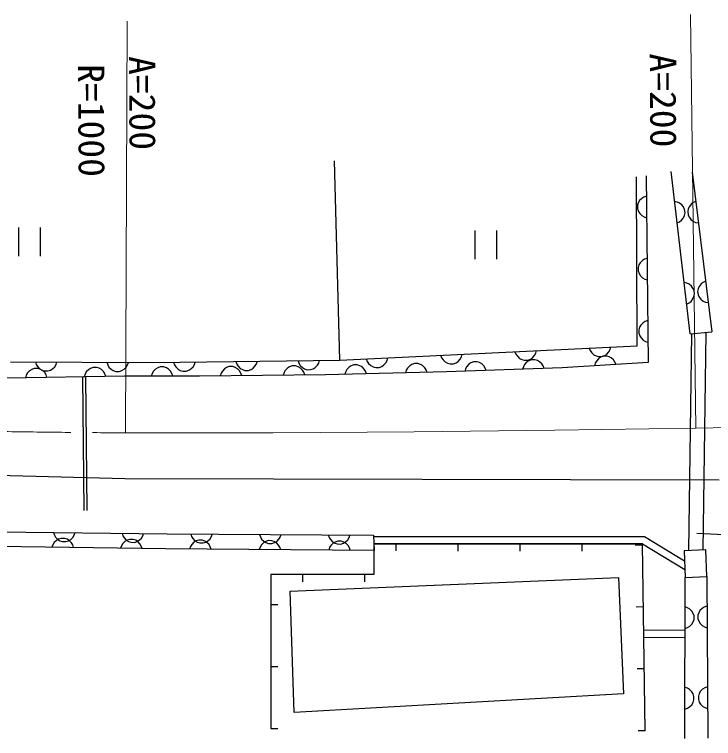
# Model space of a CAD drawing. Units: millimetres, scale not verified. Extents: x 40000 to 680000, y 20000 to 380000.
# Drawn here: x 88328 to 136958, y 273261 to 323653 of the extents above; entities that cross this region are included whole.
import ezdxf
from ezdxf.enums import TextEntityAlignment as Align

# ---------------------------------------------------------------- set-up
doc = ezdxf.new("R2010")
doc.units = ezdxf.units.MM
doc.header["$LTSCALE"] = 1000
doc.linetypes.add('CHAIN', pattern=[18.5, 12, -1.5, 3.5, -1.5])
for name, color, linetype, lineweight in [('M-BGD', 7, 'Continuous', 25), ('M-BMK', 2, 'CHAIN', 13), ('M-STR-HTXT', 7, 'Continuous', 13), ('M-STR-STRC', 7, 'Continuous', 25)]:
    doc.layers.add(name, color=color, linetype=linetype, lineweight=lineweight)
doc.styles.add('ＭＳ ゴシック', font='')
doc.styles.get('ＭＳ ゴシック').set_extended_font_data('MS Gothic')

msp = doc.modelspace()

# ---------------------------------------------------------------- linework, layer by layer
at = {"layer": 'M-BGD'}
for p, q in [((110964, 299590), (110592, 313471)), ((135325, 301422), (134008, 312716)), ((135466, 312669), (136831, 301564)), ((131652, 300601), (131599, 312354)), ((132275, 312424), (132416, 299431)), ((132111, 310946), (131962, 310855)), ((132290, 311008), (132111, 310946)), ((131725, 310552), (131667, 310372)), ((131813, 310703), (131725, 310552)), ((131962, 310855), (131813, 310703)), ((134436, 310599), (134250, 310638)), ((134595, 310527), (134436, 310599)), ((134762, 310395), (134595, 310527)), ((135407, 310448), (135276, 310281)), ((135545, 310556), (135407, 310448)), ((135716, 310637), (135545, 310556)), ((131667, 310372), (131670, 310132)), ((131670, 310132), (131732, 309952)), ((131732, 309952), (131823, 309803)), ((134868, 310257), (134762, 310395)), ((134949, 310085), (134868, 310257)), ((134977, 309847), (134949, 310085)), ((135205, 310121), (135168, 309935)), ((135168, 309935), (135197, 309697)), ((135276, 310281), (135205, 310121)), ((131823, 309803), (131975, 309655)), ((131975, 309655), (132126, 309566)), ((132126, 309566), (132306, 309508)), ((134734, 309335), (134866, 309501)), ((134866, 309501), (134938, 309661)), ((134938, 309661), (134977, 309847)), ((135197, 309697), (135278, 309525)), ((135278, 309525), (135386, 309388)), ((134424, 309148), (134596, 309228)), ((134596, 309228), (134734, 309335)), ((135386, 309388), (135553, 309257)), ((135553, 309257), (135713, 309186)), ((135713, 309186), (135899, 309148)), ((88613, 308833), (88613, 306833)), ((90133, 306833), (90133, 308833)), ((120362, 308621), (120362, 306621)), ((121882, 306621), (121882, 308621)), ((132009, 306524), (131860, 306372)), ((132158, 306615), (132009, 306524)), ((132337, 306677), (132158, 306615)), ((131772, 306221), (131714, 306041)), ((131714, 306041), (131717, 305801)), ((131860, 306372), (131772, 306221)), ((131717, 305801), (131779, 305621)), ((131779, 305621), (131870, 305472)), ((131870, 305472), (132022, 305324)), ((132022, 305324), (132173, 305235)), ((132173, 305235), (132353, 305177)), ((135095, 304952), (134909, 304991)), ((135254, 304880), (135095, 304952)), ((135420, 304749), (135254, 304880)), ((136089, 304895), (135959, 304728)), ((136227, 305003), (136089, 304895)), ((136398, 305084), (136227, 305003)), ((135527, 304610), (135420, 304749)), ((135608, 304438), (135527, 304610)), ((135635, 304200), (135608, 304438)), ((135887, 304568), (135850, 304382)), ((135850, 304382), (135879, 304144)), ((135959, 304728), (135887, 304568)), ((135525, 303855), (135597, 304014)), ((135597, 304014), (135635, 304200)), ((135879, 304144), (135961, 303973)), ((135961, 303973), (136068, 303835)), ((135083, 303501), (135254, 303581)), ((135254, 303581), (135393, 303688)), ((135393, 303688), (135525, 303855)), ((136068, 303835), (136235, 303704)), ((136235, 303704), (136395, 303633)), ((136395, 303633), (136581, 303596)), ((131819, 301890), (131761, 301709)), ((131908, 302041), (131819, 301890)), ((132056, 302193), (131908, 302041)), ((132205, 302284), (132056, 302193)), ((132384, 302346), (132205, 302284)), ((131761, 301709), (131764, 301470)), ((131764, 301470), (131826, 301290)), ((135433, 301433), (135218, 286343)), ((135325, 301422), (136831, 301564)), ((136434, 301526), (136219, 286377)), ((131826, 301290), (131917, 301141)), ((131917, 301141), (132069, 300993)), ((132069, 300993), (132220, 300904)), ((132220, 300904), (132401, 300846)), ((110964, 299590), (131652, 300601)), ((128317, 300438), (128385, 300261)), ((129764, 300328), (129815, 300511)), ((117973, 299933), (118042, 299756)), ((119420, 299823), (119471, 300006)), ((123145, 300185), (123214, 300008)), ((123214, 300008), (123311, 299863)), ((123311, 299863), (123468, 299720)), ((124367, 299764), (124509, 299921)), ((124509, 299921), (124592, 300076)), ((124592, 300076), (124643, 300258)), ((128385, 300261), (128483, 300115)), ((128483, 300115), (128640, 299973)), ((128640, 299973), (128794, 299890)), ((128794, 299890), (128977, 299839)), ((128977, 299839), (129216, 299851)), ((129267, 299864), (129091, 299793)), ((129216, 299851), (129393, 299920)), ((129507, 299879), (129267, 299864)), ((129393, 299920), (129539, 300017)), ((129690, 299830), (129507, 299879)), ((129539, 300017), (129681, 300174)), ((129681, 300174), (129764, 300328)), ((88043, 299484), (97988, 299431)), ((89779, 299475), (89838, 299294)), ((91218, 299287), (91279, 299467)), ((94752, 299448), (94811, 299268)), ((96191, 299260), (96252, 299440)), ((97988, 299431), (110964, 299590)), ((99401, 299448), (99463, 299269)), ((100843, 299286), (100901, 299466)), ((103726, 299501), (103788, 299322)), ((105080, 299188), (105168, 299339)), ((105168, 299339), (105226, 299520)), ((108052, 299554), (108114, 299375)), ((108114, 299375), (108206, 299226)), ((109406, 299241), (109494, 299392)), ((109494, 299392), (109551, 299573)), ((112801, 299680), (112870, 299503)), ((112870, 299503), (112967, 299358)), ((112967, 299358), (113124, 299215)), ((114023, 299259), (114166, 299416)), ((114166, 299416), (114248, 299570)), ((114248, 299570), (114299, 299753)), ((116147, 299352), (115968, 299288)), ((116386, 299357), (116147, 299352)), ((116568, 299301), (116386, 299357)), ((118042, 299756), (118139, 299610)), ((118139, 299610), (118296, 299468)), ((118296, 299468), (118450, 299385)), ((118450, 299385), (118633, 299334)), ((118633, 299334), (118873, 299346)), ((118873, 299346), (119050, 299414)), ((119050, 299414), (119195, 299512)), ((119195, 299512), (119337, 299669)), ((119337, 299669), (119420, 299823)), ((120080, 299402), (119933, 299306)), ((120258, 299468), (120080, 299402)), ((120498, 299476), (120258, 299468)), ((120680, 299423), (120498, 299476)), ((120833, 299338), (120680, 299423)), ((120988, 299193), (120833, 299338)), ((123468, 299720), (123622, 299638)), ((123622, 299638), (123805, 299587)), ((123805, 299587), (124045, 299598)), ((123958, 299448), (123814, 299292)), ((124105, 299543), (123958, 299448)), ((124045, 299598), (124221, 299667)), ((124283, 299609), (124105, 299543)), ((124221, 299667), (124367, 299764)), ((124523, 299617), (124283, 299609)), ((124705, 299564), (124523, 299617)), ((124858, 299479), (124705, 299564)), ((125013, 299334), (124858, 299479)), ((125108, 299188), (125013, 299334)), ((132416, 299431), (126437, 299054)), ((128727, 299379), (128678, 299195)), ((128807, 299534), (128727, 299379)), ((128947, 299693), (128807, 299534)), ((129091, 299793), (128947, 299693)), ((129846, 299750), (129690, 299830)), ((130005, 299610), (129846, 299750)), ((130104, 299466), (130005, 299610)), ((130175, 299290), (130104, 299466)), ((89377, 298856), (89230, 298703)), ((89526, 298948), (89377, 298856)), ((89705, 299011), (89526, 298948)), ((89945, 299015), (89705, 299011)), ((89838, 299294), (89928, 299144)), ((89928, 299144), (90077, 298993)), ((90126, 298958), (89945, 299015)), ((90077, 298993), (90226, 298902)), ((90277, 298871), (90126, 298958)), ((90226, 298902), (90406, 298841)), ((90430, 298724), (90277, 298871)), ((90406, 298841), (90646, 298840)), ((90646, 298840), (90826, 298899)), ((90826, 298899), (90977, 298988)), ((90977, 298988), (91128, 299137)), ((91128, 299137), (91218, 299287)), ((93473, 298926), (93326, 298774)), ((93621, 299019), (93473, 298926)), ((93800, 299082), (93621, 299019)), ((94040, 299086), (93800, 299082)), ((94221, 299029), (94040, 299086)), ((94373, 298942), (94221, 299029)), ((94525, 298794), (94373, 298942)), ((94811, 299268), (94900, 299117)), ((94900, 299117), (95049, 298966)), ((95049, 298966), (95199, 298876)), ((95199, 298876), (95378, 298815)), ((95618, 298813), (95799, 298872)), ((95799, 298872), (95949, 298962)), ((95949, 298962), (96100, 299111)), ((96100, 299111), (96191, 299260)), ((98142, 298969), (97992, 298819)), ((98292, 299059), (98142, 298969)), ((98472, 299119), (98292, 299059)), ((98712, 299119), (98472, 299119)), ((98892, 299059), (98712, 299119)), ((99042, 298969), (98892, 299059)), ((99192, 298819), (99042, 298969)), ((99463, 299269), (99555, 299120)), ((99555, 299120), (99707, 298972)), ((99707, 298972), (99858, 298884)), ((99858, 298884), (100038, 298826)), ((100038, 298826), (100278, 298829)), ((100278, 298829), (100458, 298891)), ((100458, 298891), (100607, 298983)), ((100607, 298983), (100755, 299135)), ((100755, 299135), (100843, 299286)), ((102790, 298836), (102702, 298685)), ((102938, 298988), (102790, 298836)), ((103087, 299080), (102938, 298988)), ((103267, 299142), (103087, 299080)), ((103507, 299144), (103267, 299142)), ((103687, 299086), (103507, 299144)), ((103838, 298998), (103687, 299086)), ((103788, 299322), (103880, 299173)), ((103990, 298849), (103838, 298998)), ((103880, 299173), (104032, 299025)), ((104081, 298700), (103990, 298849)), ((104032, 299025), (104183, 298937)), ((104183, 298937), (104364, 298879)), ((104364, 298879), (104604, 298882)), ((104604, 298882), (104783, 298944)), ((104783, 298944), (104932, 299036)), ((104932, 299036), (105080, 299188)), ((107168, 298883), (107080, 298733)), ((107316, 299035), (107168, 298883)), ((107465, 299127), (107316, 299035)), ((107645, 299189), (107465, 299127)), ((107885, 299191), (107645, 299189)), ((108065, 299133), (107885, 299191)), ((108216, 299045), (108065, 299133)), ((108206, 299226), (108357, 299078)), ((108368, 298896), (108216, 299045)), ((108357, 299078), (108509, 298990)), ((108460, 298747), (108368, 298896)), ((108509, 298990), (108689, 298932)), ((108689, 298932), (108929, 298935)), ((108929, 298935), (109109, 298997)), ((109109, 298997), (109257, 299089)), ((109257, 299089), (109406, 299241)), ((111460, 298947), (111373, 298795)), ((111607, 299100), (111460, 298947)), ((111755, 299194), (111607, 299100)), ((111933, 299258), (111755, 299194)), ((112173, 299263), (111933, 299258)), ((112354, 299207), (112173, 299263)), ((112506, 299120), (112354, 299207)), ((112660, 298974), (112506, 299120)), ((112753, 298826), (112660, 298974)), ((112817, 298647), (112753, 298826)), ((113124, 299215), (113278, 299133)), ((113278, 299133), (113461, 299081)), ((113461, 299081), (113701, 299093)), ((113701, 299093), (113878, 299162)), ((113878, 299162), (114023, 299259)), ((115587, 298889), (115531, 298708)), ((115673, 299041), (115587, 298889)), ((115820, 299195), (115673, 299041)), ((115968, 299288), (115820, 299195)), ((116720, 299215), (116568, 299301)), ((116873, 299068), (116720, 299215)), ((116966, 298920), (116873, 299068)), ((117030, 298741), (116966, 298920)), ((126437, 299054), (118387, 298772)), ((119704, 298998), (119650, 298816)), ((119789, 299151), (119704, 298998)), ((119933, 299306), (119789, 299151)), ((121083, 299046), (120988, 299193)), ((121149, 298869), (121083, 299046)), ((123729, 299139), (123675, 298957)), ((123814, 299292), (123729, 299139)), ((125174, 299010), (125108, 299188)), ((95979, 298489), (87788, 298348)), ((89142, 298551), (89086, 298370)), ((89230, 298703), (89142, 298551)), ((90522, 298575), (90430, 298724)), ((90585, 298396), (90522, 298575)), ((93069, 298439), (93150, 289124)), ((93238, 298622), (93181, 298441)), ((93326, 298774), (93238, 298622)), ((93269, 298441), (93350, 289125)), ((94618, 298646), (94525, 298794)), ((94681, 298467), (94618, 298646)), ((95378, 298815), (95618, 298813)), ((101204, 298489), (95979, 298489)), ((97902, 298669), (97842, 298489)), ((97992, 298819), (97902, 298669)), ((99282, 298669), (99192, 298819)), ((99342, 298489), (99282, 298669)), ((109961, 298583), (101204, 298489)), ((102702, 298685), (102643, 298505)), ((104143, 298521), (104081, 298700)), ((107080, 298733), (107022, 298552)), ((108521, 298568), (108460, 298747)), ((118387, 298772), (109961, 298583)), ((111373, 298795), (111317, 298614)), ((84639, 287678), (98945, 287518)), ((91042, 287606), (91100, 287425)), ((91100, 287425), (91189, 287274)), ((91189, 287274), (91337, 287123)), ((92237, 287113), (92389, 287261)), ((92389, 287261), (92480, 287410)), ((92480, 287410), (92542, 287589)), ((95811, 287553), (95869, 287372)), ((95869, 287372), (95957, 287221)), ((97157, 287208), (97249, 287357)), ((97249, 287357), (97311, 287536)), ((98945, 287518), (113304, 287412)), ((100588, 287506), (100647, 287325)), ((100647, 287325), (100736, 287175)), ((101936, 287166), (102027, 287315)), ((102027, 287315), (102088, 287495)), ((105375, 287470), (105433, 287290)), ((105433, 287290), (105522, 287139)), ((106722, 287130), (106813, 287280)), ((106813, 287280), (106875, 287459)), ((110161, 287435), (110220, 287254)), ((110220, 287254), (110309, 287104)), ((111509, 287095), (111600, 287244)), ((111600, 287244), (111661, 287424)), ((113304, 287412), (113357, 286348)), ((113334, 287313), (132153, 287312)), ((132153, 287312), (134946, 285620)), ((135795, 287546), (151426, 286846)), ((90999, 286751), (90936, 286572)), ((91091, 286900), (90999, 286751)), ((91243, 287047), (91091, 286900)), ((91395, 287135), (91243, 287047)), ((91337, 287123), (91486, 287031)), ((91575, 287192), (91395, 287135)), ((91486, 287031), (91665, 286969)), ((91815, 287189), (91575, 287192)), ((91665, 286969), (91905, 286966)), ((91994, 287126), (91815, 287189)), ((91905, 286966), (92086, 287024)), ((92143, 287034), (91994, 287126)), ((92086, 287024), (92237, 287113)), ((92291, 286882), (92143, 287034)), ((92379, 286730), (92291, 286882)), ((95860, 286829), (95767, 286680)), ((96012, 286976), (95860, 286829)), ((95957, 287221), (96106, 287070)), ((96163, 287064), (96012, 286976)), ((96106, 287070), (96255, 286978)), ((96344, 287122), (96163, 287064)), ((96255, 286978), (96434, 286916)), ((96584, 287118), (96344, 287122)), ((96434, 286916), (96674, 286913)), ((96763, 287055), (96584, 287118)), ((96674, 286913), (96855, 286971)), ((96912, 286963), (96763, 287055)), ((96855, 286971), (97006, 287060)), ((97059, 286811), (96912, 286963)), ((97006, 287060), (97157, 287208)), ((97147, 286660), (97059, 286811)), ((100661, 286771), (100570, 286622)), ((100812, 286920), (100661, 286771)), ((100736, 287175), (100885, 287024)), ((100963, 287009), (100812, 286920)), ((100885, 287024), (101034, 286933)), ((101143, 287068), (100963, 287009)), ((101034, 286933), (101214, 286871)), ((101383, 287066), (101143, 287068)), ((101214, 286871), (101454, 286869)), ((101563, 287004), (101383, 287066)), ((101454, 286869), (101634, 286928)), ((101712, 286913), (101563, 287004)), ((101634, 286928), (101785, 287017)), ((101861, 286762), (101712, 286913)), ((101785, 287017), (101936, 287166)), ((101950, 286612), (101861, 286762)), ((105501, 286736), (105410, 286586)), ((105652, 286884), (105501, 286736)), ((105522, 287139), (105671, 286988)), ((105802, 286973), (105652, 286884)), ((105671, 286988), (105821, 286897)), ((105983, 287032), (105802, 286973)), ((105821, 286897), (106000, 286836)), ((106223, 287030), (105983, 287032)), ((106000, 286836), (106240, 286834)), ((106402, 286969), (106223, 287030)), ((106240, 286834), (106421, 286893)), ((106552, 286878), (106402, 286969)), ((106421, 286893), (106571, 286982)), ((106701, 286727), (106552, 286878)), ((106571, 286982), (106722, 287130)), ((110309, 287104), (110458, 286953)), ((110491, 286849), (110340, 286700)), ((110458, 286953), (110607, 286862)), ((110642, 286938), (110491, 286849)), ((110607, 286862), (110786, 286800)), ((110822, 286997), (110642, 286938)), ((110786, 286800), (111026, 286798)), ((111062, 286995), (110822, 286997)), ((111026, 286798), (111207, 286857)), ((111242, 286934), (111062, 286995)), ((111207, 286857), (111358, 286946)), ((111391, 286842), (111242, 286934)), ((111358, 286946), (111509, 287095)), ((111540, 286691), (111391, 286842)), ((113334, 286813), (113317, 284671)), ((132013, 286812), (113334, 286813)), ((113334, 286813), (132013, 286812)), ((114866, 286813), (114866, 286313)), ((119174, 286812), (119174, 286312)), ((123482, 286812), (123482, 286312)), ((127790, 286812), (127790, 286312)), ((132205, 273804), (132013, 286812)), ((132013, 286812), (134967, 285023)), ((98839, 286454), (84533, 286667)), ((92436, 286550), (92379, 286730)), ((95767, 286680), (95705, 286501)), ((97205, 286479), (97147, 286660)), ((113357, 286348), (98839, 286454)), ((100570, 286622), (100509, 286442)), ((102009, 286431), (101950, 286612)), ((105410, 286586), (105348, 286407)), ((106789, 286576), (106701, 286727)), ((106848, 286396), (106789, 286576)), ((110249, 286551), (110188, 286371)), ((110340, 286700), (110249, 286551)), ((111629, 286541), (111540, 286691)), ((111688, 286360), (111629, 286541)), ((132014, 286727), (131514, 286719)), ((136419, 286384), (134921, 286332)), ((134921, 286332), (134985, 284479)), ((136482, 284530), (136419, 286384)), ((113317, 284671), (106158, 284671)), ((106158, 284671), (106158, 273964)), ((107500, 283520), (130351, 284479)), ((108375, 284671), (108375, 284171)), ((112683, 284671), (112683, 284171)), ((130351, 284479), (130703, 276361)), ((134953, 273261), (134985, 284479)), ((134985, 284479), (136482, 284530)), ((136482, 284530), (136551, 273293)), ((107787, 275083), (107500, 283520)), ((106158, 282580), (106658, 282580)), ((132078, 282419), (131578, 282412)), ((135159, 282364), (134980, 282424)), ((135309, 282273), (135159, 282364)), ((135459, 282123), (135309, 282273)), ((136166, 282319), (136017, 282168)), ((136315, 282410), (136166, 282319)), ((136495, 282471), (136315, 282410)), ((135548, 281973), (135459, 282123)), ((135608, 281793), (135548, 281973)), ((135607, 281553), (135608, 281793)), ((135928, 282017), (135869, 281837)), ((135869, 281837), (135870, 281597)), ((136017, 282168), (135928, 282017)), ((135306, 281073), (135456, 281223)), ((135456, 281223), (135547, 281373)), ((135547, 281373), (135607, 281553)), ((135870, 281597), (135932, 281418)), ((135932, 281418), (136022, 281268)), ((136022, 281268), (136173, 281119)), ((132104, 280791), (134968, 280824)), ((134975, 280924), (135155, 280984)), ((135155, 280984), (135306, 281073)), ((136173, 281119), (136324, 281030)), ((136324, 281030), (136504, 280971)), ((132109, 280291), (134974, 280324)), ((106158, 278272), (106658, 278272)), ((132141, 278112), (131641, 278104)), ((135143, 276755), (134964, 276815)), ((135293, 276664), (135143, 276755)), ((135443, 276514), (135293, 276664)), ((136201, 276700), (136051, 276549)), ((136350, 276791), (136201, 276700)), ((136530, 276852), (136350, 276791)), ((130703, 276361), (107787, 275083)), ((135532, 276364), (135443, 276514)), ((135592, 276184), (135532, 276364)), ((135591, 275944), (135592, 276184)), ((135962, 276399), (135903, 276218)), ((135903, 276218), (135905, 275978)), ((136051, 276549), (135962, 276399)), ((135440, 275614), (135531, 275764)), ((135531, 275764), (135591, 275944)), ((135905, 275978), (135966, 275799)), ((135966, 275799), (136057, 275649)), ((136057, 275649), (136208, 275500)), ((134959, 275315), (135139, 275375)), ((135139, 275375), (135290, 275464)), ((135290, 275464), (135440, 275614)), ((136208, 275500), (136358, 275411)), ((136358, 275411), (136539, 275352)), ((106158, 273964), (106658, 273964)), ((132205, 273804), (131705, 273797))]:
    msp.add_line(p, q, dxfattribs=at)
at = {"layer": 'M-BMK'}
msp.add_line((135728, 294865), (167932, 295290), dxfattribs=at)
msp.add_lwpolyline([(135728, 294865), (125929, 294722), (116130, 294603), (106330, 294531), (96530, 294529), (95730, 294533)], dxfattribs=at)
msp.add_arc((102034, 1294518), 1000000, 268.75195, 269.6566, dxfattribs=at)
at = {"layer": 'M-STR-HTXT'}
for p, q in [((135346, 323653), (135728, 294865)), ((96040, 294536), (96168, 323181))]:
    msp.add_line(p, q, dxfattribs=at)
at = {"layer": 'M-STR-STRC'}
for p, q in [((85005, 291631), (96016, 291363)), ((96016, 291363), (137346, 291273))]:
    msp.add_line(p, q, dxfattribs=at)

# ---------------------------------------------------------------- texts
at = {"layer": 'M-STR-HTXT', "style": 'ＭＳ ゴシック', "width": 1.05}
for s, p in [('A=200', (95743, 320750)), ('A=200', (131974, 320937)), ('R=1000', (92195, 320190))]:
    msp.add_text(s, height=1833, rotation=270.4, dxfattribs=at).set_placement(p, align=Align.BOTTOM_LEFT)

doc.saveas('drawing.dxf')
